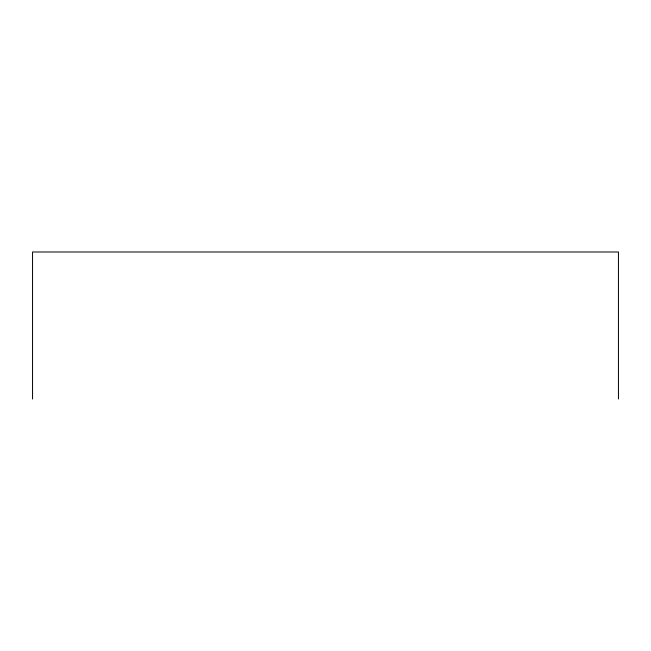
<?xml version="1.0" encoding="UTF-8"?>
<svg xmlns="http://www.w3.org/2000/svg" width="651" height="651" viewBox="0 0 651 651"><rect width="100%" height="100%" fill="white"/><g stroke="black" fill="none" stroke-linecap="round" stroke-linejoin="round"><path stroke-width="0.98" d="M618.45 399.006L618.45 251.994L32.55 251.994L32.55 399.006"/></g></svg>
